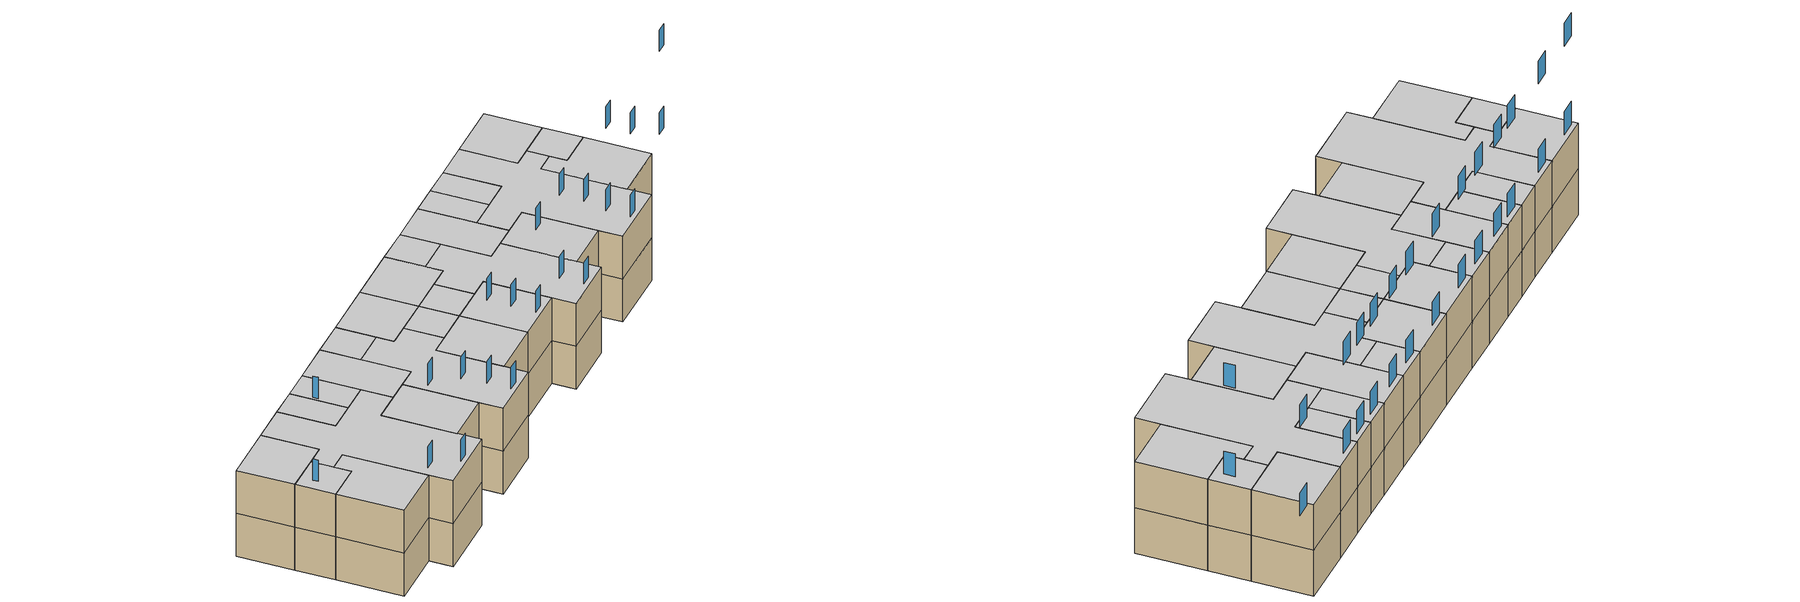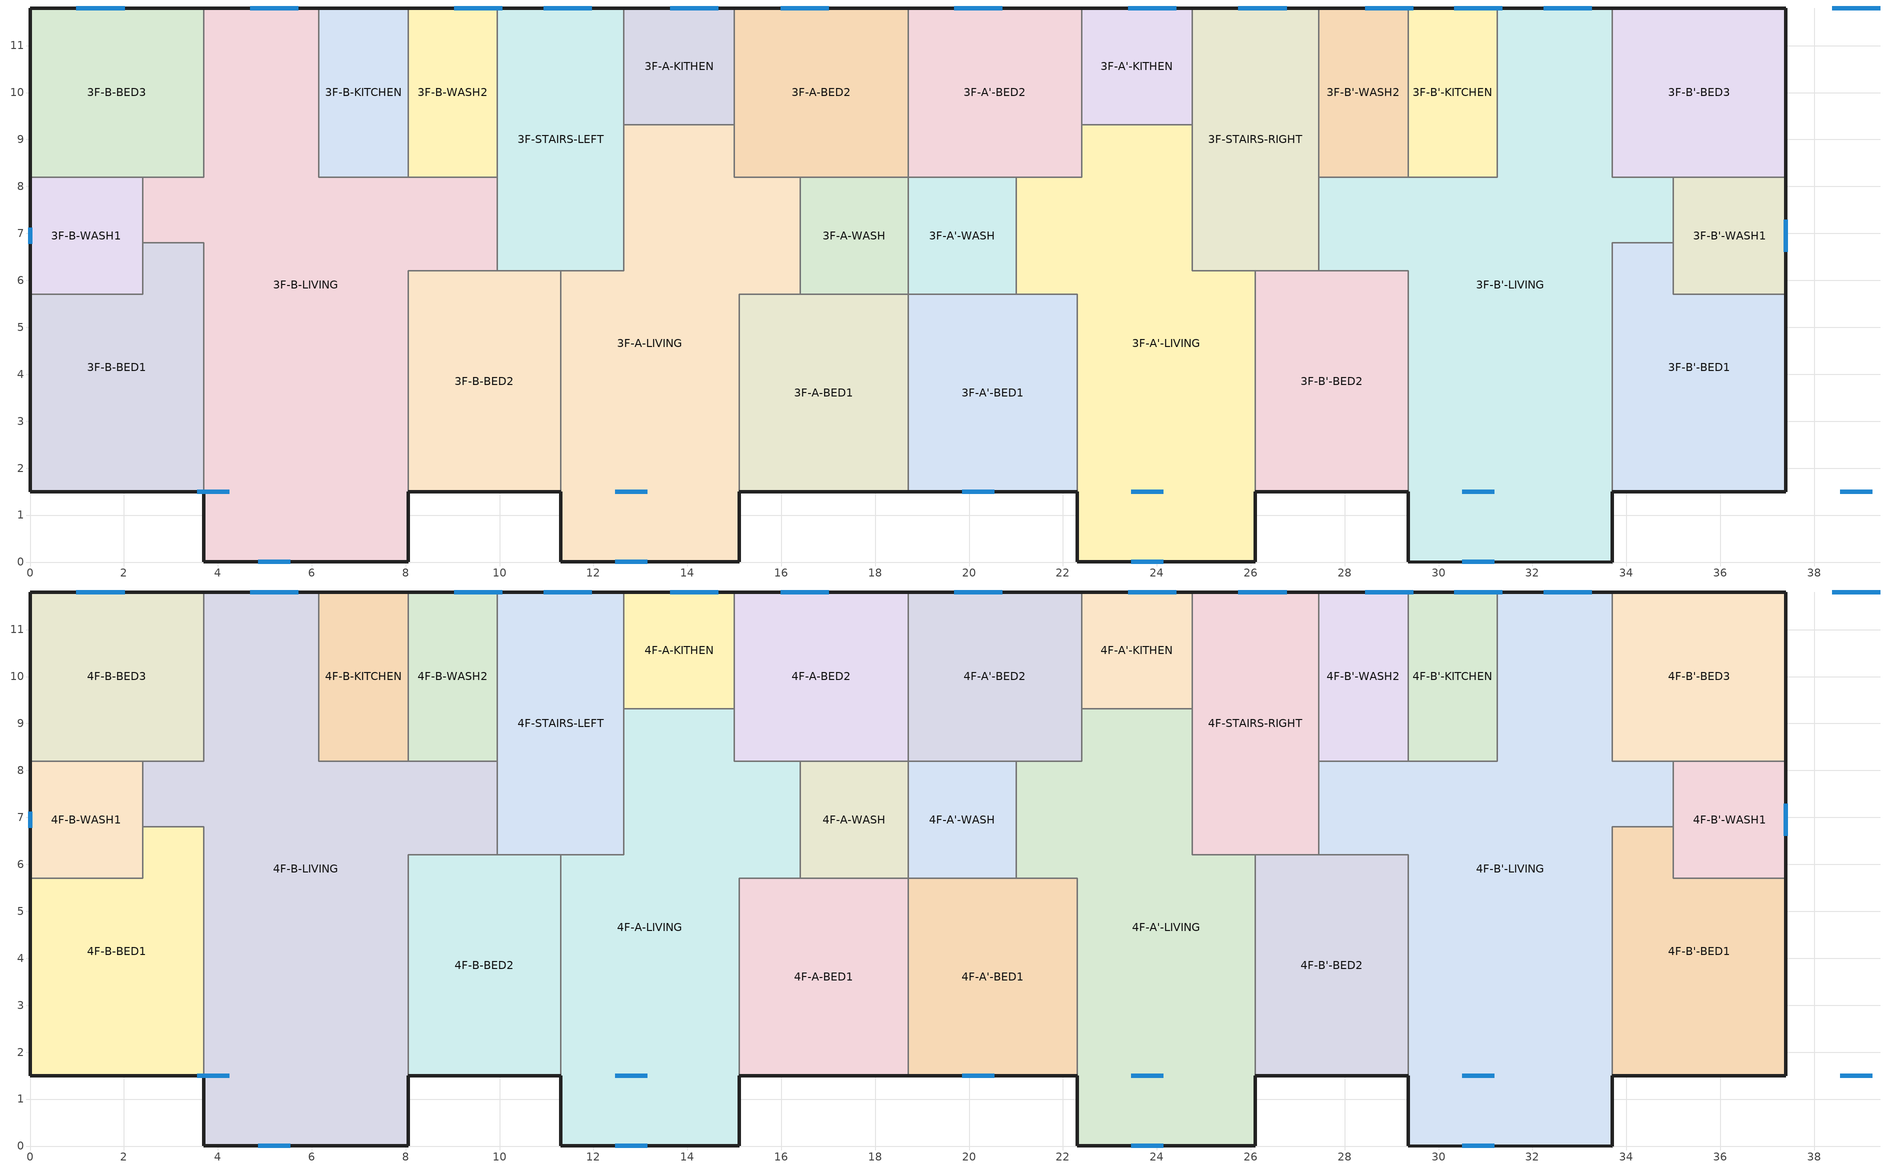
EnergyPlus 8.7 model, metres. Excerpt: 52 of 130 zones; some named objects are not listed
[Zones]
3F-A'-BED1
 floor to 2F-A'-BED1 (Interior Floor): 18.7,5.7 22.3,5.7 22.3,1.5 18.7,1.5 z6
 wall outside (Exterior Wall): 18.7,1.5 22.3,1.5 z6:9
 wall to 3F-A-BED1 (Interior Wall): 18.7,5.7 18.7,1.5 z6:9
 wall to 3F-A'-WASH (Interior Wall): 21,5.7 18.7,5.7 z6:9
 wall to 3F-A'-LIVING (Interior Wall): 22.3,1.5 22.3,5.7 21,5.7 z6:9
 window (Exterior Window): 23.46,1.5 24.14,1.5 z12.6:14.1
3F-A'-BED2
 floor to 2F-A'-BED2 (Interior Floor): 18.7,11.8 22.4,11.8 22.4,8.2 18.7,8.2 z6
 wall outside (Exterior Wall): 22.4,11.8 18.7,11.8 z6:9
 wall to 3F-A'-LIVING (Interior Wall): 21,8.2 22.4,8.2 22.4,9.31 z6:9
 wall to 3F-A'-WASH (Interior Wall): 18.7,8.2 21,8.2 z6:9
 wall to 3F-A-BED2 (Interior Wall): 18.7,11.8 18.7,8.2 z6:9
 wall to 3F-A'-KITHEN (Interior Wall): 22.4,9.31 22.4,11.8 z6:9
 window (Exterior Window): 24.41,11.8 23.39,11.8 z12.6:14.1
3F-A'-KITHEN
 floor to 2F-A'-KITHEN (Interior Floor): 24.75,11.8 24.75,9.31 22.4,9.31 22.4,11.8 z6
 wall outside (Exterior Wall): 24.75,11.8 22.4,11.8 z6:9
 wall to 3F-STAIRS-RIGHT (Interior Wall): 24.75,9.31 24.75,11.8 z6:9
 wall to 3F-A'-LIVING (Interior Wall): 22.4,9.31 24.75,9.31 z6:9
 window (Exterior Window): 26.76,11.8 25.74,11.8 z12.6:14.1
3F-A'-LIVING
 floor to 2F-A'-LIVING (Interior Floor): 22.4,9.31 24.75,9.31 24.75,6.2 26.1,6.2 26.1,0 22.3,0 22.3,5.7 21,5.7 21,8.2 22.4,8.2 z6
 wall outside (Exterior Wall): 22.3,1.5 22.3,0 26.1,0 26.1,1.5 z6:9
 wall to 3F-A'-WASH (Interior Wall): 21,8.2 21,5.7 z6:9
 wall to 3F-STAIRS-RIGHT (Interior Wall): 26.1,6.2 24.75,6.2 24.75,9.31 z6:9
 wall to 3F-B'-BED2 (Interior Wall): 26.1,1.5 26.1,6.2 z6:9
 window (Exterior Window): 23.46,0 24.14,0 z12.6:14.1
3F-A'-WASH
 floor to 2F-A'-WASH (Interior Floor): 21,8.2 21,5.7 18.7,5.7 18.7,8.2 z6
 wall to 3F-A-WASH (Interior Wall): 18.7,8.2 18.7,5.7 z6:9
3F-A-BED1
 floor to 2F-A-BED1 (Interior Floor): 15.1,5.7 18.7,5.7 18.7,1.5 15.1,1.5 z6
 wall outside (Exterior Wall): 15.1,1.5 18.7,1.5 z6:9
 wall to 3F-A-LIVING (Interior Wall): 16.4,5.7 15.1,5.7 15.1,1.5 z6:9
 wall to 3F-A-WASH (Interior Wall): 18.7,5.7 16.4,5.7 z6:9
 window (Exterior Window): 19.86,1.5 20.54,1.5 z12.6:14.1
3F-A-BED2
 floor to 2F-A-BED2 (Interior Floor): 18.7,11.8 18.7,8.2 15,8.2 15,11.8 z6
 wall outside (Exterior Wall): 18.7,11.8 15,11.8 z6:9
 wall to 3F-A-WASH (Interior Wall): 16.4,8.2 18.7,8.2 z6:9
 wall to 3F-A-LIVING (Interior Wall): 15,9.31 15,8.2 16.4,8.2 z6:9
 wall to 3F-A-KITHEN (Interior Wall): 15,11.8 15,9.31 z6:9
 window (Exterior Window): 20.71,11.8 19.69,11.8 z12.6:14.1
3F-A-KITHEN
 floor to 2F-A-KITHEN (Interior Floor): 15,11.8 15,9.31 12.65,9.31 12.65,11.8 z6
 wall outside (Exterior Wall): 15,11.8 12.65,11.8 z6:9
 wall to 3F-A-LIVING (Interior Wall): 12.65,9.31 15,9.31 z6:9
 wall to 3F-STAIRS-LEFT (Interior Wall): 12.65,11.8 12.65,9.31 z6:9
 window (Exterior Window): 17.01,11.8 15.99,11.8 z12.6:14.1
3F-A-LIVING
 floor to 2F-A-LIVING (Interior Floor): 12.65,9.31 15,9.31 15,8.2 16.4,8.2 16.4,5.7 15.1,5.7 15.1,0 11.3,0 11.3,6.2 12.65,6.2 z6
 wall outside (Exterior Wall): 11.3,1.5 11.3,0 15.1,0 15.1,1.5 z6:9
 wall to 3F-B-BED2 (Interior Wall): 11.3,6.2 11.3,1.5 z6:9
 wall to 3F-STAIRS-LEFT (Interior Wall): 12.65,9.31 12.65,6.2 11.3,6.2 z6:9
 wall to 3F-A-WASH (Interior Wall): 16.4,5.7 16.4,8.2 z6:9
 window (Exterior Window): 12.46,0 13.14,0 z12.6:14.1
3F-A-WASH
 floor to 2F-A-WASH (Interior Floor): 18.7,8.2 18.7,5.7 16.4,5.7 16.4,8.2 z6
3F-B'-BED1
 floor to 2F-B'-BED1 (Interior Floor): 35,6.8 35,5.7 37.4,5.7 37.4,1.5 33.7,1.5 33.7,6.8 z6
 wall outside (Exterior Wall): 33.7,1.5 37.4,1.5 37.4,5.7 z6:9
 wall to 3F-B'-LIVING (Interior Wall): 35,6.8 33.7,6.8 33.7,1.5 z6:9
 wall to 3F-B'-WASH1 (Interior Wall): 37.4,5.7 35,5.7 35,6.8 z6:9
 window (Exterior Window): 38.56,1.5 39.24,1.5 z12.6:14.1
3F-B'-BED2
 floor to 2F-B'-BED2 (Interior Floor): 26.1,6.2 29.35,6.2 29.35,1.5 26.1,1.5 z6
 wall outside (Exterior Wall): 26.1,1.5 29.35,1.5 z6:9
 wall to 3F-STAIRS-RIGHT (Interior Wall): 27.45,6.2 26.1,6.2 z6:9
 wall to 3F-B'-LIVING (Interior Wall): 29.35,1.5 29.35,6.2 27.45,6.2 z6:9
 window (Exterior Window): 30.51,1.5 31.19,1.5 z12.6:14.1
3F-B'-BED3
 floor to 2F-B'-BED3 (Interior Floor): 37.4,11.8 37.4,8.2 33.7,8.2 33.7,11.8 z6
 wall outside (Exterior Wall): 37.4,8.2 37.4,11.8 33.7,11.8 z6:9
 wall to 3F-B'-WASH1 (Interior Wall): 35,8.2 37.4,8.2 z6:9
 wall to 3F-B'-LIVING (Interior Wall): 33.7,11.8 33.7,8.2 35,8.2 z6:9
 window (Exterior Window): 39.41,11.8 38.39,11.8 z12.6:14.1
3F-B'-KITCHEN
 floor to 2F-B'-KITCHEN (Interior Floor): 29.35,11.8 31.25,11.8 31.25,8.2 29.35,8.2 z6
 wall outside (Exterior Wall): 31.25,11.8 29.35,11.8 z6:9
 wall to 3F-B'-LIVING (Interior Wall): 29.35,8.2 31.25,8.2 31.25,11.8 z6:9
 wall to 3F-B'-WASH2 (Interior Wall): 29.35,11.8 29.35,8.2 z6:9
 window (Exterior Window): 33.26,11.8 32.24,11.8 z12.6:14.1
3F-B'-LIVING
 floor to 2F-B'-LIVING (Interior Floor): 31.25,11.8 33.7,11.8 33.7,8.2 35,8.2 35,6.8 33.7,6.8 33.7,0 29.35,0 29.35,6.2 27.45,6.2 27.45,8.2 31.25,8.2 z6
 wall outside (Exterior Wall): 29.35,1.5 29.35,0 33.7,0 33.7,1.5 / 33.7,11.8 31.25,11.8 z6:9
 wall to 3F-STAIRS-RIGHT (Interior Wall): 27.45,8.2 27.45,6.2 z6:9
 wall to 3F-B'-WASH2 (Interior Wall): 29.35,8.2 27.45,8.2 z6:9
 wall to 3F-B'-WASH1 (Interior Wall): 35,6.8 35,8.2 z6:9
 window (Exterior Window): 30.51,0 31.19,0 / 31.36,11.8 30.34,11.8 z12.6:14.1
3F-B'-WASH1
 floor to 2F-B'-WASH1 (Interior Floor): 37.4,8.2 37.4,5.7 35,5.7 35,8.2 z6
 wall outside (Exterior Wall): 37.4,5.7 37.4,8.2 z6:9
 window (Exterior Window): 37.4,6.61 37.4,7.29 z12.6:14.1
3F-B'-WASH2
 floor to 2F-B'-WASH2 (Interior Floor): 27.45,11.8 29.35,11.8 29.35,8.2 27.45,8.2 z6
 wall outside (Exterior Wall): 29.35,11.8 27.45,11.8 z6:9
 wall to 3F-STAIRS-RIGHT (Interior Wall): 27.45,11.8 27.45,8.2 z6:9
 window (Exterior Window): 31.36,11.8 30.34,11.8 z12.6:14.1
3F-B-BED1
 floor to 2F-B-BED1 (Interior Floor): 2.4,6.8 3.7,6.8 3.7,1.5 0,1.5 0,5.7 2.4,5.7 z6
 wall outside (Exterior Wall): 0,5.7 0,1.5 3.7,1.5 z6:9
 wall to 3F-B-WASH1 (Interior Wall): 2.4,6.8 2.4,5.7 0,5.7 z6:9
 wall to 3F-B-LIVING (Interior Wall): 3.7,1.5 3.7,6.8 2.4,6.8 z6:9
 window (Exterior Window): 3.56,1.5 4.24,1.5 z12.6:14.1
3F-B-BED2
 floor to 2F-B-BED2 (Interior Floor): 8.05,6.2 11.3,6.2 11.3,1.5 8.05,1.5 z6
 wall outside (Exterior Wall): 8.05,1.5 11.3,1.5 z6:9
 wall to 3F-B-LIVING (Interior Wall): 9.95,6.2 8.05,6.2 8.05,1.5 z6:9
 wall to 3F-STAIRS-LEFT (Interior Wall): 11.3,6.2 9.95,6.2 z6:9
 window (Exterior Window): 12.46,1.5 13.14,1.5 z12.6:14.1
3F-B-BED3
 floor to 2F-B-BED3 (Interior Floor): 0,11.8 3.7,11.8 3.7,8.2 0,8.2 z6
 wall outside (Exterior Wall): 3.7,11.8 0,11.8 0,8.2 z6:9
 wall to 3F-B-LIVING (Interior Wall): 2.4,8.2 3.7,8.2 3.7,11.8 z6:9
 wall to 3F-B-WASH1 (Interior Wall): 0,8.2 2.4,8.2 z6:9
 window (Exterior Window): 2.01,11.8 0.99,11.8 z12.6:14.1
3F-B-KITCHEN
 floor to 2F-B-KITCHEN (Interior Floor): 8.05,11.8 8.05,8.2 6.15,8.2 6.15,11.8 z6
 wall outside (Exterior Wall): 8.05,11.8 6.15,11.8 z6:9
 wall to 3F-B-WASH2 (Interior Wall): 8.05,8.2 8.05,11.8 z6:9
 wall to 3F-B-LIVING (Interior Wall): 6.15,11.8 6.15,8.2 8.05,8.2 z6:9
 window (Exterior Window): 10.06,11.8 9.04,11.8 z12.6:14.1
3F-B-LIVING
 floor to 2F-B-LIVING (Interior Floor): 3.7,11.8 6.15,11.8 6.15,8.2 9.95,8.2 9.95,6.2 8.05,6.2 8.05,0 3.7,0 3.7,6.8 2.4,6.8 2.4,8.2 3.7,8.2 z6
 wall outside (Exterior Wall): 6.15,11.8 3.7,11.8 / 3.7,1.5 3.7,0 8.05,0 8.05,1.5 z6:9
 wall to 3F-B-WASH2 (Interior Wall): 9.95,8.2 8.05,8.2 z6:9
 wall to 3F-STAIRS-LEFT (Interior Wall): 9.95,6.2 9.95,8.2 z6:9
 wall to 3F-B-WASH1 (Interior Wall): 2.4,8.2 2.4,6.8 z6:9
 window (Exterior Window): 4.86,0 5.54,0 / 5.71,11.8 4.69,11.8 z12.6:14.1
3F-B-WASH1
 floor to 2F-B-WASH1 (Interior Floor): 2.4,8.2 2.4,5.7 0,5.7 0,8.2 z6
 wall outside (Exterior Wall): 0,8.2 0,5.7 z6:9
 window (Exterior Window): 0,7.12 0,6.78 z12.6:14.1
3F-B-WASH2
 floor to 2F-B-WASH2 (Interior Floor): 9.95,11.8 9.95,8.2 8.05,8.2 8.05,11.8 z6
 wall outside (Exterior Wall): 9.95,11.8 8.05,11.8 z6:9
 wall to 3F-STAIRS-LEFT (Interior Wall): 9.95,8.2 9.95,11.8 z6:9
 window (Exterior Window): 11.96,11.8 10.94,11.8 z12.6:14.1
3F-STAIRS-LEFT
 floor to 2F-STAIRS-LEFT (Interior Floor): 9.95,11.8 12.65,11.8 12.65,6.2 9.95,6.2 z6
 wall outside (Exterior Wall): 12.65,11.8 9.95,11.8 z6:9
 window (Exterior Window): 14.66,11.8 13.64,11.8 z12.6:14.1
3F-STAIRS-RIGHT
 floor to 2F-STAIRS-RIGHT (Interior Floor): 27.45,11.8 27.45,6.2 24.75,6.2 24.75,11.8 z6
 wall outside (Exterior Wall): 27.45,11.8 24.75,11.8 z6:9
 window (Exterior Window): 29.46,11.8 28.44,11.8 z12.6:14.1
4F-A'-BED1
 floor to 3F-A'-BED1 (Interior Floor): 18.7,5.7 22.3,5.7 22.3,1.5 18.7,1.5 z9
 wall outside (Exterior Wall): 18.7,1.5 22.3,1.5 z9:12
 wall to 4F-A-BED1 (Interior Wall): 18.7,5.7 18.7,1.5 z9:12
 wall to 4F-A'-WASH (Interior Wall): 21,5.7 18.7,5.7 z9:12
 wall to 4F-A'-LIVING (Interior Wall): 22.3,1.5 22.3,5.7 21,5.7 z9:12
 window (Exterior Window): 23.46,1.5 24.14,1.5 z18.4:19.9
 ceiling to 5F-A'-BED1 (Interior Ceiling): 22.3,1.5 22.3,5.7 18.7,5.7 18.7,1.5 z12
4F-A'-BED2
 floor to 3F-A'-BED2 (Interior Floor): 18.7,11.8 22.4,11.8 22.4,8.2 18.7,8.2 z9
 wall outside (Exterior Wall): 22.4,11.8 18.7,11.8 z9:12
 wall to 4F-A'-LIVING (Interior Wall): 21,8.2 22.4,8.2 22.4,9.31 z9:12
 wall to 4F-A'-WASH (Interior Wall): 18.7,8.2 21,8.2 z9:12
 wall to 4F-A-BED2 (Interior Wall): 18.7,11.8 18.7,8.2 z9:12
 wall to 4F-A'-KITHEN (Interior Wall): 22.4,9.31 22.4,11.8 z9:12
 window (Exterior Window): 24.41,11.8 23.39,11.8 z18.4:19.9
 ceiling to 5F-A'-BED2 (Interior Ceiling): 22.4,8.2 22.4,11.8 18.7,11.8 18.7,8.2 z12
4F-A'-KITHEN
 floor to 3F-A'-KITHEN (Interior Floor): 24.75,11.8 24.75,9.31 22.4,9.31 22.4,11.8 z9
 wall outside (Exterior Wall): 24.75,11.8 22.4,11.8 z9:12
 wall to 4F-STAIRS-RIGHT (Interior Wall): 24.75,9.31 24.75,11.8 z9:12
 wall to 4F-A'-LIVING (Interior Wall): 22.4,9.31 24.75,9.31 z9:12
 window (Exterior Window): 26.76,11.8 25.74,11.8 z18.4:19.9
 ceiling to 5F-A'-KITHEN (Interior Ceiling): 24.75,9.31 24.75,11.8 22.4,11.8 22.4,9.31 z12
4F-A'-LIVING
 floor to 3F-A'-LIVING (Interior Floor): 22.4,9.31 24.75,9.31 24.75,6.2 26.1,6.2 26.1,0 22.3,0 22.3,5.7 21,5.7 21,8.2 22.4,8.2 z9
 wall outside (Exterior Wall): 22.3,1.5 22.3,0 26.1,0 26.1,1.5 z9:12
 wall to 4F-A'-WASH (Interior Wall): 21,8.2 21,5.7 z9:12
 wall to 4F-STAIRS-RIGHT (Interior Wall): 26.1,6.2 24.75,6.2 24.75,9.31 z9:12
 wall to 4F-B'-BED2 (Interior Wall): 26.1,1.5 26.1,6.2 z9:12
 window (Exterior Window): 23.46,0 24.14,0 z18.4:19.9
 ceiling to 5F-A'-LIVING (Interior Ceiling): 26.1,0 26.1,6.2 24.75,6.2 24.75,9.31 22.4,9.31 22.4,8.2 21,8.2 21,5.7 22.3,5.7 22.3,0 z12
4F-A'-WASH
 floor to 3F-A'-WASH (Interior Floor): 21,8.2 21,5.7 18.7,5.7 18.7,8.2 z9
 wall to 4F-A-WASH (Interior Wall): 18.7,8.2 18.7,5.7 z9:12
 ceiling to 5F-A'-WASH (Interior Ceiling): 21,5.7 21,8.2 18.7,8.2 18.7,5.7 z12
4F-A-BED1
 floor to 3F-A-BED1 (Interior Floor): 15.1,5.7 18.7,5.7 18.7,1.5 15.1,1.5 z9
 wall outside (Exterior Wall): 15.1,1.5 18.7,1.5 z9:12
 wall to 4F-A-LIVING (Interior Wall): 16.4,5.7 15.1,5.7 15.1,1.5 z9:12
 wall to 4F-A-WASH (Interior Wall): 18.7,5.7 16.4,5.7 z9:12
 window (Exterior Window): 19.86,1.5 20.54,1.5 z18.4:19.9
 ceiling to 5F-A-BED1 (Interior Ceiling): 18.7,1.5 18.7,5.7 15.1,5.7 15.1,1.5 z12
4F-A-BED2
 floor to 3F-A-BED2 (Interior Floor): 18.7,11.8 18.7,8.2 15,8.2 15,11.8 z9
 wall outside (Exterior Wall): 18.7,11.8 15,11.8 z9:12
 wall to 4F-A-WASH (Interior Wall): 16.4,8.2 18.7,8.2 z9:12
 wall to 4F-A-LIVING (Interior Wall): 15,9.31 15,8.2 16.4,8.2 z9:12
 wall to 4F-A-KITHEN (Interior Wall): 15,11.8 15,9.31 z9:12
 window (Exterior Window): 20.71,11.8 19.69,11.8 z18.4:19.9
 ceiling to 5F-A-BED2 (Interior Ceiling): 18.7,8.2 18.7,11.8 15,11.8 15,8.2 z12
4F-A-KITHEN
 floor to 3F-A-KITHEN (Interior Floor): 15,11.8 15,9.31 12.65,9.31 12.65,11.8 z9
 wall outside (Exterior Wall): 15,11.8 12.65,11.8 z9:12
 wall to 4F-A-LIVING (Interior Wall): 12.65,9.31 15,9.31 z9:12
 wall to 4F-STAIRS-LEFT (Interior Wall): 12.65,11.8 12.65,9.31 z9:12
 window (Exterior Window): 17.01,11.8 15.99,11.8 z18.4:19.9
 ceiling to 5F-A-KITHEN (Interior Ceiling): 15,9.31 15,11.8 12.65,11.8 12.65,9.31 z12
4F-A-LIVING
 floor to 3F-A-LIVING (Interior Floor): 12.65,9.31 15,9.31 15,8.2 16.4,8.2 16.4,5.7 15.1,5.7 15.1,0 11.3,0 11.3,6.2 12.65,6.2 z9
 wall outside (Exterior Wall): 11.3,1.5 11.3,0 15.1,0 15.1,1.5 z9:12
 wall to 4F-B-BED2 (Interior Wall): 11.3,6.2 11.3,1.5 z9:12
 wall to 4F-STAIRS-LEFT (Interior Wall): 12.65,9.31 12.65,6.2 11.3,6.2 z9:12
 wall to 4F-A-WASH (Interior Wall): 16.4,5.7 16.4,8.2 z9:12
 window (Exterior Window): 12.46,0 13.14,0 z18.4:19.9
 ceiling to 5F-A-LIVING (Interior Ceiling): 15.1,0 15.1,5.7 16.4,5.7 16.4,8.2 15,8.2 15,9.31 12.65,9.31 12.65,6.2 11.3,6.2 11.3,0 z12
4F-A-WASH
 floor to 3F-A-WASH (Interior Floor): 18.7,8.2 18.7,5.7 16.4,5.7 16.4,8.2 z9
 ceiling to 5F-A-WASH (Interior Ceiling): 18.7,5.7 18.7,8.2 16.4,8.2 16.4,5.7 z12
4F-B'-BED1
 floor to 3F-B'-BED1 (Interior Floor): 35,6.8 35,5.7 37.4,5.7 37.4,1.5 33.7,1.5 33.7,6.8 z9
 wall outside (Exterior Wall): 33.7,1.5 37.4,1.5 37.4,5.7 z9:12
 wall to 4F-B'-LIVING (Interior Wall): 35,6.8 33.7,6.8 33.7,1.5 z9:12
 wall to 4F-B'-WASH1 (Interior Wall): 37.4,5.7 35,5.7 35,6.8 z9:12
 window (Exterior Window): 38.56,1.5 39.24,1.5 z18.4:19.9
 ceiling to 5F-B'-BED1 (Interior Ceiling): 37.4,1.5 37.4,5.7 35,5.7 35,6.8 33.7,6.8 33.7,1.5 z12
4F-B'-BED2
 floor to 3F-B'-BED2 (Interior Floor): 26.1,6.2 29.35,6.2 29.35,1.5 26.1,1.5 z9
 wall outside (Exterior Wall): 26.1,1.5 29.35,1.5 z9:12
 wall to 4F-STAIRS-RIGHT (Interior Wall): 27.45,6.2 26.1,6.2 z9:12
 wall to 4F-B'-LIVING (Interior Wall): 29.35,1.5 29.35,6.2 27.45,6.2 z9:12
 window (Exterior Window): 30.51,1.5 31.19,1.5 z18.4:19.9
 ceiling to 5F-B'-BED2 (Interior Ceiling): 29.35,1.5 29.35,6.2 26.1,6.2 26.1,1.5 z12
4F-B'-BED3
 floor to 3F-B'-BED3 (Interior Floor): 37.4,11.8 37.4,8.2 33.7,8.2 33.7,11.8 z9
 wall outside (Exterior Wall): 37.4,8.2 37.4,11.8 33.7,11.8 z9:12
 wall to 4F-B'-WASH1 (Interior Wall): 35,8.2 37.4,8.2 z9:12
 wall to 4F-B'-LIVING (Interior Wall): 33.7,11.8 33.7,8.2 35,8.2 z9:12
 window (Exterior Window): 39.41,11.8 38.39,11.8 z18.4:19.9
 ceiling to 5F-B'-BED3 (Interior Ceiling): 37.4,8.2 37.4,11.8 33.7,11.8 33.7,8.2 z12
4F-B'-KITCHEN
 floor to 3F-B'-KITCHEN (Interior Floor): 29.35,11.8 31.25,11.8 31.25,8.2 29.35,8.2 z9
 wall outside (Exterior Wall): 31.25,11.8 29.35,11.8 z9:12
 wall to 4F-B'-LIVING (Interior Wall): 29.35,8.2 31.25,8.2 31.25,11.8 z9:12
 wall to 4F-B'-WASH2 (Interior Wall): 29.35,11.8 29.35,8.2 z9:12
 window (Exterior Window): 33.26,11.8 32.24,11.8 z18.4:19.9
 ceiling to 5F-B'-KITCHEN (Interior Ceiling): 29.35,8.2 31.25,8.2 31.25,11.8 29.35,11.8 z12
4F-B'-LIVING
 floor to 3F-B'-LIVING (Interior Floor): 31.25,11.8 33.7,11.8 33.7,8.2 35,8.2 35,6.8 33.7,6.8 33.7,0 29.35,0 29.35,6.2 27.45,6.2 27.45,8.2 31.25,8.2 z9
 wall outside (Exterior Wall): 29.35,1.5 29.35,0 33.7,0 33.7,1.5 / 33.7,11.8 31.25,11.8 z9:12
 wall to 4F-STAIRS-RIGHT (Interior Wall): 27.45,8.2 27.45,6.2 z9:12
 wall to 4F-B'-WASH2 (Interior Wall): 29.35,8.2 27.45,8.2 z9:12
 wall to 4F-B'-WASH1 (Interior Wall): 35,6.8 35,8.2 z9:12
 window (Exterior Window): 30.51,0 31.19,0 / 31.36,11.8 30.34,11.8 z18.4:19.9
 ceiling to 5F-B'-LIVING (Interior Ceiling): 33.7,0 33.7,6.8 35,6.8 35,8.2 33.7,8.2 33.7,11.8 31.25,11.8 31.25,8.2 27.45,8.2 27.45,6.2 29.35,6.2 29.35,0 z12
4F-B'-WASH1
 floor to 3F-B'-WASH1 (Interior Floor): 37.4,8.2 37.4,5.7 35,5.7 35,8.2 z9
 wall outside (Exterior Wall): 37.4,5.7 37.4,8.2 z9:12
 window (Exterior Window): 37.4,6.61 37.4,7.29 z18.4:19.9
 ceiling to 5F-B'-WASH1 (Interior Ceiling): 37.4,5.7 37.4,8.2 35,8.2 35,5.7 z12
4F-B'-WASH2
 floor to 3F-B'-WASH2 (Interior Floor): 27.45,11.8 29.35,11.8 29.35,8.2 27.45,8.2 z9
 wall outside (Exterior Wall): 29.35,11.8 27.45,11.8 z9:12
 wall to 4F-STAIRS-RIGHT (Interior Wall): 27.45,11.8 27.45,8.2 z9:12
 window (Exterior Window): 31.36,11.8 30.34,11.8 z18.4:19.9
 ceiling to 5F-B'-WASH2 (Interior Ceiling): 29.35,8.2 29.35,11.8 27.45,11.8 27.45,8.2 z12
4F-B-BED1
 floor to 3F-B-BED1 (Interior Floor): 2.4,6.8 3.7,6.8 3.7,1.5 0,1.5 0,5.7 2.4,5.7 z9
 wall outside (Exterior Wall): 0,5.7 0,1.5 3.7,1.5 z9:12
 wall to 4F-B-WASH1 (Interior Wall): 2.4,6.8 2.4,5.7 0,5.7 z9:12
 wall to 4F-B-LIVING (Interior Wall): 3.7,1.5 3.7,6.8 2.4,6.8 z9:12
 window (Exterior Window): 3.56,1.5 4.24,1.5 z18.4:19.9
 ceiling to 5F-B-BED1 (Interior Ceiling): 3.7,1.5 3.7,6.8 2.4,6.8 2.4,5.7 0,5.7 0,1.5 z12
4F-B-BED2
 floor to 3F-B-BED2 (Interior Floor): 8.05,6.2 11.3,6.2 11.3,1.5 8.05,1.5 z9
 wall outside (Exterior Wall): 8.05,1.5 11.3,1.5 z9:12
 wall to 4F-B-LIVING (Interior Wall): 9.95,6.2 8.05,6.2 8.05,1.5 z9:12
 wall to 4F-STAIRS-LEFT (Interior Wall): 11.3,6.2 9.95,6.2 z9:12
 window (Exterior Window): 12.46,1.5 13.14,1.5 z18.4:19.9
 ceiling to 5F-B-BED2 (Interior Ceiling): 11.3,1.5 11.3,6.2 8.05,6.2 8.05,1.5 z12
4F-B-BED3
 floor to 3F-B-BED3 (Interior Floor): 0,11.8 3.7,11.8 3.7,8.2 0,8.2 z9
 wall outside (Exterior Wall): 3.7,11.8 0,11.8 0,8.2 z9:12
 wall to 4F-B-LIVING (Interior Wall): 2.4,8.2 3.7,8.2 3.7,11.8 z9:12
 wall to 4F-B-WASH1 (Interior Wall): 0,8.2 2.4,8.2 z9:12
 window (Exterior Window): 2.01,11.8 0.99,11.8 z18.4:19.9
 ceiling to 5F-B-BED3 (Interior Ceiling): 3.7,8.2 3.7,11.8 0,11.8 0,8.2 z12
4F-B-KITCHEN
 floor to 3F-B-KITCHEN (Interior Floor): 8.05,11.8 8.05,8.2 6.15,8.2 6.15,11.8 z9
 wall outside (Exterior Wall): 8.05,11.8 6.15,11.8 z9:12
 wall to 4F-B-WASH2 (Interior Wall): 8.05,8.2 8.05,11.8 z9:12
 wall to 4F-B-LIVING (Interior Wall): 6.15,11.8 6.15,8.2 8.05,8.2 z9:12
 window (Exterior Window): 10.06,11.8 9.04,11.8 z18.4:19.9
 ceiling to 5F-B-KITCHEN (Interior Ceiling): 8.05,8.2 8.05,11.8 6.15,11.8 6.15,8.2 z12
4F-B-LIVING
 floor to 3F-B-LIVING (Interior Floor): 3.7,11.8 6.15,11.8 6.15,8.2 9.95,8.2 9.95,6.2 8.05,6.2 8.05,0 3.7,0 3.7,6.8 2.4,6.8 2.4,8.2 3.7,8.2 z9
 wall outside (Exterior Wall): 6.15,11.8 3.7,11.8 / 3.7,1.5 3.7,0 8.05,0 8.05,1.5 z9:12
 wall to 4F-B-WASH2 (Interior Wall): 9.95,8.2 8.05,8.2 z9:12
 wall to 4F-STAIRS-LEFT (Interior Wall): 9.95,6.2 9.95,8.2 z9:12
 wall to 4F-B-WASH1 (Interior Wall): 2.4,8.2 2.4,6.8 z9:12
 window (Exterior Window): 4.86,0 5.54,0 / 5.71,11.8 4.69,11.8 z18.4:19.9
 ceiling to 5F-B-LIVING (Interior Ceiling): 8.05,0 8.05,6.2 9.95,6.2 9.95,8.2 6.15,8.2 6.15,11.8 3.7,11.8 3.7,8.2 2.4,8.2 2.4,6.8 3.7,6.8 3.7,0 z12
4F-B-WASH1
 floor to 3F-B-WASH1 (Interior Floor): 2.4,8.2 2.4,5.7 0,5.7 0,8.2 z9
 wall outside (Exterior Wall): 0,8.2 0,5.7 z9:12
 window (Exterior Window): 0,7.12 0,6.78 z18.4:19.9
 ceiling to 5F-B-WASH1 (Interior Ceiling): 2.4,5.7 2.4,8.2 0,8.2 0,5.7 z12
4F-B-WASH2
 floor to 3F-B-WASH2 (Interior Floor): 9.95,11.8 9.95,8.2 8.05,8.2 8.05,11.8 z9
 wall outside (Exterior Wall): 9.95,11.8 8.05,11.8 z9:12
 wall to 4F-STAIRS-LEFT (Interior Wall): 9.95,8.2 9.95,11.8 z9:12
 window (Exterior Window): 11.96,11.8 10.94,11.8 z18.4:19.9
 ceiling to 5F-B-WASH2 (Interior Ceiling): 9.95,8.2 9.95,11.8 8.05,11.8 8.05,8.2 z12
4F-STAIRS-LEFT
 floor to 3F-STAIRS-LEFT (Interior Floor): 9.95,11.8 12.65,11.8 12.65,6.2 9.95,6.2 z9
 wall outside (Exterior Wall): 12.65,11.8 9.95,11.8 z9:12
 window (Exterior Window): 14.66,11.8 13.64,11.8 z18.4:19.9
 ceiling to 5F-STAIRS-LEFT (Interior Ceiling): 12.65,6.2 12.65,11.8 9.95,11.8 9.95,6.2 z12
4F-STAIRS-RIGHT
 floor to 3F-STAIRS-RIGHT (Interior Floor): 27.45,11.8 27.45,6.2 24.75,6.2 24.75,11.8 z9
 wall outside (Exterior Wall): 27.45,11.8 24.75,11.8 z9:12
 window (Exterior Window): 29.46,11.8 28.44,11.8 z18.4:19.9
 ceiling to 5F-STAIRS-RIGHT (Interior Ceiling): 27.45,6.2 27.45,11.8 24.75,11.8 24.75,6.2 z12
[Building]
basic model: North Axis {deg}=0; Terrain=City; Solar Distribution=FullInteriorAndExteriorWithReflections
[Material] Thermal Absorptance=0.9; Solar Absorptance=0.7; Visible Absorptance=0.7
Name | Roughness | Thickness {m} | Conductivity {W/m-K} | Density {kg/m3} | Specific Heat {J/kg-K}
5shuinishajiang | Rough | 0.005 | 0.93 | 1800 | 1050
20shuinishajiang | Rough | 0.02 | 0.93 | 1800 | 1050
30NanRanXinJiSuJuBenBan | Rough | 0.03 | 0.03 | 30 | 1380
ShaoJieYeYan | Rough | 0.2 | 0.58 | 1400 | 1050
60hunningtulouban | Rough | 0.06 | 1.74 | 2500 | 920
10baowenshajiang | Smooth | 0.01 | 0.29 | 800 | 1050
45 xishihunningtu | Rough | 0.045 | 1.51 | 2300 | 920
85 XPS | Smooth | 0.085 | 0.3 | 28.5 | 1647
15mudiban | VerySmooth | 0.015 | 0.18 | 700 | 2510
[Material:NoMass] Roughness=Rough; Thermal Absorptance=0.9; Solar Absorptance=0.7; Visible Absorptance=0.7
Name | Thermal Resistance {m2-K/W}
Exterior Wall | 1
Interior Wall | 0.5
[WindowMaterial:SimpleGlazingSystem]
window2: U-Factor {W/m2-K}=1.71; Solar Heat Gain Coefficient=0.67
[WindowMaterial:Blind]
blind: Slat Orientation=Horizontal; Slat Width {m}=0.025; Slat Separation {m}=0.019; Slat Thickness {m}=0.001; Slat Angle {deg}=45; Slat Conductivity {W/m-K}=0.1; Slat Beam Solar Transmittance=0; Front Side Slat Beam Solar Reflectance=0.7; Back Side Slat Beam Solar Reflectance=0.7; Slat Diffuse Solar Transmittance=0; Front Side Slat Diffuse Solar Reflectance=0.7; Back Side Slat Diffuse Solar Reflectance=0.7; Slat Beam Visible Transmittance=0; Front Side Slat Beam Visible Reflectance=0.5; Back Side Slat Beam Visible Reflectance=0.5; Slat Diffuse Visible Transmittance=0; Front Side Slat Diffuse Visible Reflectance=0.5; Back Side Slat Diffuse Visible Reflectance=0.5; Slat Infrared Hemispherical Transmittance=0; Front Side Slat Infrared Hemispherical Emissivity=0.9; Back Side Slat Infrared Hemispherical Emissivity=0.9; Blind to Glass Distance {m}=0.05; Blind Top Opening Multiplier=0; Blind Bottom Opening Multiplier=0; Blind Left Side Opening Multiplier=0.5; Blind Right Side Opening Multiplier=0.5; Minimum Slat Angle {deg}=0; Maximum Slat Angle {deg}=180
[Construction]
Exterior Wall: 5shuinishajiang, 30NanRanXinJiSuJuBenBan, 20shuinishajiang, ShaoJieYeYan, 20shuinishajiang
Interior Wall: 10baowenshajiang, 60hunningtulouban, 10baowenshajiang
Interior Ceiling: 15mudiban, 45 xishihunningtu, 85 XPS, 60hunningtulouban, 60hunningtulouban
Interior Floor: 60hunningtulouban, 60hunningtulouban, 85 XPS, 45 xishihunningtu, 15mudiban
Exterior Window: window2
[WindowProperty:ShadingControl]
external shading control: Shading Type=ExteriorBlind; Shading Control Type=OnIfScheduleAllows; Schedule=shading schedule; Shading Control Is Scheduled=Yes; Glare Control Is Active=No; Shading Device Material=blind; Type of Slat Angle Control for Blinds=FixedSlatAngle
[Zone]
3F-A'-BED1; 3F-A'-BED2; 3F-A'-KITHEN; 3F-A'-LIVING; 3F-A'-WASH; 3F-A-BED1; 3F-A-BED2; 3F-A-KITHEN; 3F-A-LIVING; 3F-A-WASH; 3F-B'-BED1; 3F-B'-BED2; 3F-B'-BED3; 3F-B'-KITCHEN; 3F-B'-LIVING; 3F-B'-WASH1; 3F-B'-WASH2; 3F-B-BED1; 3F-B-BED2; 3F-B-BED3; 3F-B-KITCHEN; 3F-B-LIVING; 3F-B-WASH1; 3F-B-WASH2; 3F-STAIRS-LEFT; 3F-STAIRS-RIGHT; 4F-A'-BED1; 4F-A'-BED2; 4F-A'-KITHEN; 4F-A'-LIVING; 4F-A'-WASH; 4F-A-BED1; 4F-A-BED2; 4F-A-KITHEN; 4F-A-LIVING; 4F-A-WASH; 4F-B'-BED1; 4F-B'-BED2; 4F-B'-BED3; 4F-B'-KITCHEN; 4F-B'-LIVING; 4F-B'-WASH1; 4F-B'-WASH2; 4F-B-BED1; 4F-B-BED2; 4F-B-BED3; 4F-B-KITCHEN; 4F-B-LIVING; 4F-B-WASH1; 4F-B-WASH2; 4F-STAIRS-LEFT; 4F-STAIRS-RIGHT
[ZoneVentilation:WindandStackOpenArea] Opening Area {m2}=0.3; Opening Effectiveness=autocalculate; Discharge Coefficient for Opening=autocalculate; Minimum Indoor Temperature {C}=-100; Maximum Indoor Temperature {C}=100; Delta Temperature {deltaC}=-100; Minimum Outdoor Temperature {C}=-100; Maximum Outdoor Temperature {C}=100; Maximum Wind Speed {m/s}=40
Name | Zone | Opening Area Fraction Schedule
ventilation-wind29 | 3F-A'-BED1 | Working/Schooling Bedroom occupancy
ventilation-wind30 | 3F-A'-BED2 | Working/Schooling Bedroom occupancy
ventilation-wind31 | 3F-A'-LIVING | Retired excluded fml livingroom  occupancy
ventilation-wind32 | 3F-A-BED1 | Working/Schooling Bedroom occupancy
ventilation-wind33 | 3F-A-BED2 | Working/Schooling Bedroom occupancy
ventilation-wind34 | 3F-A-LIVING | Retired excluded fml livingroom  occupancy
ventilation-wind35 | 3F-B'-BED1 | Retired Bedroom occupancy
ventilation-wind36 | 3F-B'-BED2 | Retired Bedroom occupancy
ventilation-wind37 | 3F-B'-BED3 | Retired Bedroom occupancy
ventilation-wind38 | 3F-B'-LIVING | Retired included fml livingroom occupancy
ventilation-wind39 | 3F-B-BED1 | Retired Bedroom occupancy
ventilation-wind40 | 3F-B-BED2 | Retired Bedroom occupancy
ventilation-wind41 | 3F-B-BED3 | Retired Bedroom occupancy
ventilation-wind42 | 3F-B-LIVING | Retired included fml livingroom occupancy
ventilation-wind43 | 4F-A'-BED1 | Working/Schooling Bedroom occupancy
ventilation-wind44 | 4F-A'-BED2 | Working/Schooling Bedroom occupancy
ventilation-wind45 | 4F-A'-LIVING | Retired excluded fml livingroom  occupancy
ventilation-wind46 | 4F-A-BED1 | Working/Schooling Bedroom occupancy
ventilation-wind47 | 4F-A-BED2 | Working/Schooling Bedroom occupancy
ventilation-wind48 | 4F-A-LIVING | Retired excluded fml livingroom  occupancy
ventilation-wind49 | 4F-B'-BED1 | Retired Bedroom occupancy
ventilation-wind50 | 4F-B'-BED2 | Retired Bedroom occupancy
ventilation-wind51 | 4F-B'-BED3 | Retired Bedroom occupancy
ventilation-wind52 | 4F-B'-LIVING | Retired included fml livingroom occupancy
ventilation-wind53 | 4F-B-BED1 | Retired Bedroom occupancy
ventilation-wind54 | 4F-B-BED2 | Retired Bedroom occupancy
ventilation-wind55 | 4F-B-BED3 | Retired Bedroom occupancy
ventilation-wind56 | 4F-B-LIVING | Retired included fml livingroom occupancy
[AvailabilityManager:HybridVentilation] Ventilation Control Mode Schedule=On; Use Weather File Rain Indicators=Yes; Maximum Wind Speed {m/s}=40; Minimum Outdoor Temperature {C}=18; Maximum Outdoor Temperature {C}=26; Minimum Outdoor Enthalpy {J/kg}=1; Maximum Outdoor Enthalpy {J/kg}=299999; Minimum Outdoor Ventilation Air Schedule=Off; Simple Airflow Control Type Schedule=On
Name | Control Zone | ZoneVentilation Object
ventilation manager29 | 3F-A'-BED1 | ventilation-wind29
ventilation manager30 | 3F-A'-BED2 | ventilation-wind30
ventilation manager31 | 3F-A'-LIVING | ventilation-wind31
ventilation manager32 | 3F-A-BED1 | ventilation-wind32
ventilation manager33 | 3F-A-BED2 | ventilation-wind33
ventilation manager34 | 3F-A-LIVING | ventilation-wind34
ventilation manager35 | 3F-B'-BED1 | ventilation-wind35
ventilation manager36 | 3F-B'-BED2 | ventilation-wind36
ventilation manager37 | 3F-B'-BED3 | ventilation-wind37
ventilation manager38 | 3F-B'-LIVING | ventilation-wind38
ventilation manager39 | 3F-B-BED1 | ventilation-wind39
ventilation manager40 | 3F-B-BED2 | ventilation-wind40
ventilation manager41 | 3F-B-BED3 | ventilation-wind41
ventilation manager42 | 3F-B-LIVING | ventilation-wind42
ventilation manager43 | 4F-A'-BED1 | ventilation-wind43
ventilation manager44 | 4F-A'-BED2 | ventilation-wind44
ventilation manager45 | 4F-A'-LIVING | ventilation-wind45
ventilation manager46 | 4F-A-BED1 | ventilation-wind46
ventilation manager47 | 4F-A-BED2 | ventilation-wind47
ventilation manager48 | 4F-A-LIVING | ventilation-wind48
ventilation manager49 | 4F-B'-BED1 | ventilation-wind49
ventilation manager50 | 4F-B'-BED2 | ventilation-wind50
ventilation manager51 | 4F-B'-BED3 | ventilation-wind51
ventilation manager52 | 4F-B'-LIVING | ventilation-wind52
ventilation manager53 | 4F-B-BED1 | ventilation-wind53
ventilation manager54 | 4F-B-BED2 | ventilation-wind54
ventilation manager55 | 4F-B-BED3 | ventilation-wind55
ventilation manager56 | 4F-B-LIVING | ventilation-wind56
[ThermostatSetpoint:DualSetpoint]
Setpoints Dual SP Control: Heating Setpoint Temperature Schedule=Heating setpoint; Cooling Setpoint Temperature Schedule=Cooling setpoint
[ZoneControl:Thermostat] Control Type Schedule=HVACTemplate-Always 4; Control=Setpoints Dual SP Control
Name | Zone or ZoneList
3F-A'-BED1 Thermostat | 3F-A'-BED1
3F-A'-BED2 Thermostat | 3F-A'-BED2
3F-A'-LIVING Thermostat | 3F-A'-LIVING
3F-A-BED1 Thermostat | 3F-A-BED1
3F-A-BED2 Thermostat | 3F-A-BED2
3F-A-LIVING Thermostat | 3F-A-LIVING
3F-B'-BED1 Thermostat | 3F-B'-BED1
3F-B'-BED2 Thermostat | 3F-B'-BED2
3F-B'-BED3 Thermostat | 3F-B'-BED3
3F-B'-LIVING Thermostat | 3F-B'-LIVING
3F-B-BED1 Thermostat | 3F-B-BED1
3F-B-BED2 Thermostat | 3F-B-BED2
3F-B-BED3 Thermostat | 3F-B-BED3
3F-B-LIVING Thermostat | 3F-B-LIVING
4F-A'-BED1 Thermostat | 4F-A'-BED1
4F-A'-BED2 Thermostat | 4F-A'-BED2
4F-A'-LIVING Thermostat | 4F-A'-LIVING
4F-A-BED1 Thermostat | 4F-A-BED1
4F-A-BED2 Thermostat | 4F-A-BED2
4F-A-LIVING Thermostat | 4F-A-LIVING
4F-B'-BED1 Thermostat | 4F-B'-BED1
4F-B'-BED2 Thermostat | 4F-B'-BED2
4F-B'-BED3 Thermostat | 4F-B'-BED3
4F-B'-LIVING Thermostat | 4F-B'-LIVING
4F-B-BED1 Thermostat | 4F-B-BED1
4F-B-BED2 Thermostat | 4F-B-BED2
4F-B-BED3 Thermostat | 4F-B-BED3
4F-B-LIVING Thermostat | 4F-B-LIVING
[Zone equipment]
3F-A'-BED1: 3F-A'-BED1 Ideal Loads Air System
3F-A'-BED2: 3F-A'-BED2 Ideal Loads Air System
3F-A'-LIVING: 3F-A'-LIVING Ideal Loads Air System
3F-A-BED1: 3F-A-BED1 Ideal Loads Air System
3F-A-BED2: 3F-A-BED2 Ideal Loads Air System
3F-A-LIVING: 3F-A-LIVING Ideal Loads Air System
3F-B'-BED1: 3F-B'-BED1 Ideal Loads Air System
3F-B'-BED2: 3F-B'-BED2 Ideal Loads Air System
3F-B'-BED3: 3F-B'-BED3 Ideal Loads Air System
3F-B'-LIVING: 3F-B'-LIVING Ideal Loads Air System
3F-B-BED1: 3F-B-BED1 Ideal Loads Air System
3F-B-BED2: 3F-B-BED2 Ideal Loads Air System
3F-B-BED3: 3F-B-BED3 Ideal Loads Air System
3F-B-LIVING: 3F-B-LIVING Ideal Loads Air System
4F-A'-BED1: 4F-A'-BED1 Ideal Loads Air System
4F-A'-BED2: 4F-A'-BED2 Ideal Loads Air System
4F-A'-LIVING: 4F-A'-LIVING Ideal Loads Air System
4F-A-BED1: 4F-A-BED1 Ideal Loads Air System
4F-A-BED2: 4F-A-BED2 Ideal Loads Air System
4F-A-LIVING: 4F-A-LIVING Ideal Loads Air System
4F-B'-BED1: 4F-B'-BED1 Ideal Loads Air System
4F-B'-BED2: 4F-B'-BED2 Ideal Loads Air System
4F-B'-BED3: 4F-B'-BED3 Ideal Loads Air System
4F-B'-LIVING: 4F-B'-LIVING Ideal Loads Air System
4F-B-BED1: 4F-B-BED1 Ideal Loads Air System
4F-B-BED2: 4F-B-BED2 Ideal Loads Air System
4F-B-BED3: 4F-B-BED3 Ideal Loads Air System
4F-B-LIVING: 4F-B-LIVING Ideal Loads Air System
[Schedule:Compact]
Working/Schooling Bedroom occupancy: Through: 12/31, For: Weekdays, Until: 08:00, 1, Until: 22:00, 0, Until: 24:00, 1, For: AllOtherDays, Until: 08:00, 1, Until: 12:30, 0, Until: 14:00, 1, Until: 22:00, 0, Until: 24:00, 1
Retired Bedroom occupancy: Through: 12/31, For: Alldays, Until: 08:00, 1, Until: 12:30, 0, Until: 14:00, 1, Until: 22:00, 0, Until: 24:00, 1
Retired included fml livingroom occupancy: Through: 12/31, For: Alldays, Until: 08:00, 0, Until: 12:30, 1, Until: 14:00, 0, Until: 22:00, 1, Until: 24:00, 0
Retired excluded fml livingroom  occupancy: Through: 12/31, For: Weekdays, Until: 17:00, 0, Until: 22:00, 1, Until: 24:00, 0, For: AllOtherDays, Until: 08:00, 0, Until: 12:30, 1, Until: 14:00, 0, Until: 22:00, 1, Until: 24:00, 0
Heating setpoint: Through: 2/28, For: AllDays, Until: 8:00, 18, Until: 24:00, 18, Through: 11/30, For: AllDays, Until: 24:00, 0, Through: 12/31, For: AllDays, Until: 8:00, 18, Until: 24:00, 18
Cooling setpoint: Through: 5/31, For: AllDays, Until: 24:00, 50, Through: 9/30, For: AllDays, Until: 24:00, 26, Through: 12/31, For: AllDays, Until: 24:00, 50
shading schedule: Through: 5/31, For: AllDays, Until: 24:00, 0, Through: 9/30, For: AllDays, Until: 24:00, 1, Through: 12/31, For: AllDays, Until: 24:00, 0
HVACTemplate-Always 4: Through: 12/31, For: AllDays, Until: 24:00, 4
[Schedule:Constant]
Name | Hourly Value
On | 1
Off | 0
